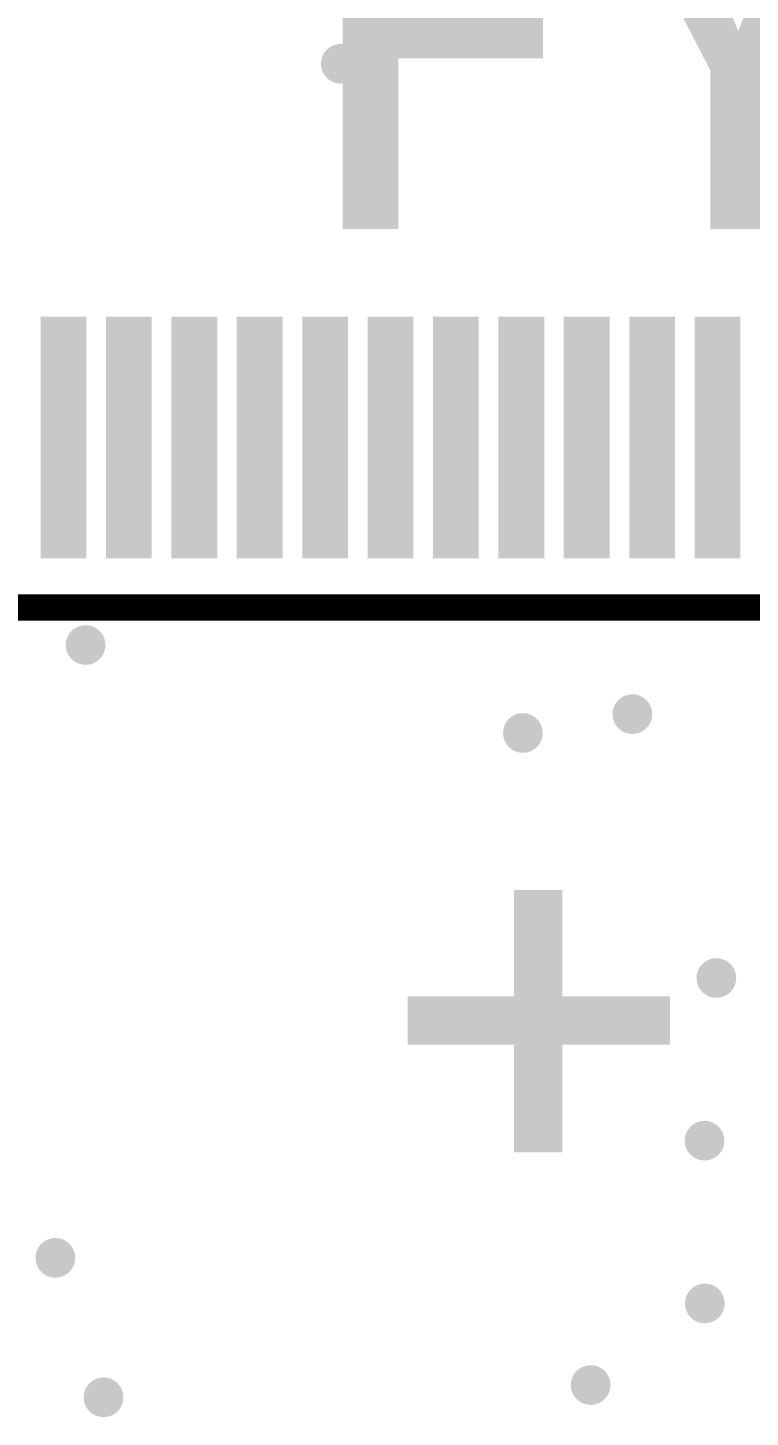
# Model space of a CAD drawing. Header units: millimetres. Extents: x -6 to 151, y -20 to 98.
# Drawn here: x 109.16 to 114.69, y 29.55 to 40.18 of the extents above; entities that cross this region are included whole.
import ezdxf

# ---------------------------------------------------------------- set-up
doc = ezdxf.new("R2010")
doc.units = ezdxf.units.MM
for name, color, linetype in [('BottomOverlay', 54, 'Continuous'), ('TopOverlay', 2, 'Continuous'), ('TopPaste', 8, 'Continuous'), ('TopSolder', 216, 'Continuous'), ('ViaHoleLayer', 16, 'Continuous')]:
    doc.layers.add(name, color=color, linetype=linetype)
doc.styles.add('Corbel', font='corbelb.ttf', dxfattribs={"height": 0.2})

# ---------------------------------------------------------------- blocks, each defined once
blk = doc.blocks.new('TSQFP50P1600X1600X120_100N_286')
at = {"layer": 'TopPaste'}
for points in [[(6.65, 3.35), (6.65, 3.65), (8.45, 3.65), (8.45, 3.35)], [(6.65, 2.85), (6.65, 3.15), (8.45, 3.15), (8.45, 2.85)], [(6.65, 2.35), (6.65, 2.65), (8.45, 2.65), (8.45, 2.35)], [(6.65, 1.85), (6.65, 2.15), (8.45, 2.15), (8.45, 1.85)], [(6.65, 1.35), (6.65, 1.65), (8.45, 1.65), (8.45, 1.35)], [(6.65, 0.85), (6.65, 1.15), (8.45, 1.15), (8.45, 0.85)], [(6.65, 0.35), (6.65, 0.65), (8.45, 0.65), (8.45, 0.35)], [(6.65, -0.15), (6.65, 0.15), (8.45, 0.15), (8.45, -0.15)], [(6.65, -0.65), (6.65, -0.35), (8.45, -0.35), (8.45, -0.65)], [(6.65, -1.15), (6.65, -0.85), (8.45, -0.85), (8.45, -1.15)], [(6.65, -1.65), (6.65, -1.35), (8.45, -1.35), (8.45, -1.65)]]:
    blk.add_hatch(color=8, dxfattribs=at).paths.add_polyline_path(points)
at = {"layer": 'TopSolder'}
for points in [[(6.625, 3.325), (6.625, 3.675), (8.475, 3.675), (8.475, 3.325)], [(6.625, 2.825), (6.625, 3.175), (8.475, 3.175), (8.475, 2.825)], [(6.625, 2.325), (6.625, 2.675), (8.475, 2.675), (8.475, 2.325)], [(6.625, 1.825), (6.625, 2.175), (8.475, 2.175), (8.475, 1.825)], [(6.625, 1.325), (6.625, 1.675), (8.475, 1.675), (8.475, 1.325)], [(6.625, 0.825), (6.625, 1.175), (8.475, 1.175), (8.475, 0.825)], [(6.625, 0.325), (6.625, 0.675), (8.475, 0.675), (8.475, 0.325)], [(6.625, -0.175), (6.625, 0.175), (8.475, 0.175), (8.475, -0.175)], [(6.625, -0.675), (6.625, -0.325), (8.475, -0.325), (8.475, -0.675)], [(6.625, -1.175), (6.625, -0.825), (8.475, -0.825), (8.475, -1.175)], [(6.625, -1.675), (6.625, -1.325), (8.475, -1.325), (8.475, -1.675)]]:
    blk.add_hatch(color=216, dxfattribs=at).paths.add_polyline_path(points)
at = {"layer": 'TopOverlay', "const_width": 0.2}
blk.add_lwpolyline([(6.25, 6.25), (6.25, -6.25)], dxfattribs=at)

msp = doc.modelspace()

# ---------------------------------------------------------------- hatches: boundary and pattern name
at = {"layer": 'BottomOverlay'}
for points in [[(112.881, 31.577), (113.25, 31.577), (113.25, 33.584), (112.881, 33.584)], [(114.074, 32.402), (114.074, 32.771), (112.068, 32.771), (112.068, 32.402)]]:
    msp.add_hatch(color=54, dxfattribs=at).paths.add_polyline_path(points)
at = {"layer": 'ViaHoleLayer'}
h = msp.add_hatch(color=16, dxfattribs=at)
edge = h.paths.add_edge_path()
edge.add_arc((111.557, 39.903), 0.152, 0, 360)
h = msp.add_hatch(color=16, dxfattribs=at)
edge = h.paths.add_edge_path()
edge.add_arc((109.606, 35.458), 0.152, 0, 360)
h = msp.add_hatch(color=16, dxfattribs=at)
edge = h.paths.add_edge_path()
edge.add_arc((113.786, 34.929), 0.152, 0, 360)
h = msp.add_hatch(color=16, dxfattribs=at)
edge = h.paths.add_edge_path()
edge.add_arc((112.949, 34.785), 0.152, 0, 360)
h = msp.add_hatch(color=16, dxfattribs=at)
edge = h.paths.add_edge_path()
edge.add_arc((114.428, 32.911), 0.152, 0, 360)
h = msp.add_hatch(color=16, dxfattribs=at)
edge = h.paths.add_edge_path()
edge.add_arc((114.338, 31.667), 0.152, 0, 360)
h = msp.add_hatch(color=16, dxfattribs=at)
edge = h.paths.add_edge_path()
edge.add_arc((109.375, 30.771), 0.152, 0, 360)
h = msp.add_hatch(color=16, dxfattribs=at)
edge = h.paths.add_edge_path()
edge.add_arc((114.34, 30.422), 0.152, 0, 360)
h = msp.add_hatch(color=16, dxfattribs=at)
edge = h.paths.add_edge_path()
edge.add_arc((113.467, 29.798), 0.152, 0, 360)
h = msp.add_hatch(color=16, dxfattribs=at)
edge = h.paths.add_edge_path()
edge.add_arc((109.743, 29.704), 0.152, 0, 360)

# ---------------------------------------------------------------- block references
at = {"rotation": 90}
msp.add_blockref('TSQFP50P1600X1600X120_100N_286', (112.937, 29.495), dxfattribs=at)

# ---------------------------------------------------------------- texts
at = {"layer": 'TopOverlay', "style": 'Corbel'}
msp.add_text('FYSETC®', height=3.048, rotation=360, dxfattribs=at).set_placement((111.252, 38.64))

doc.saveas('drawing.dxf')
